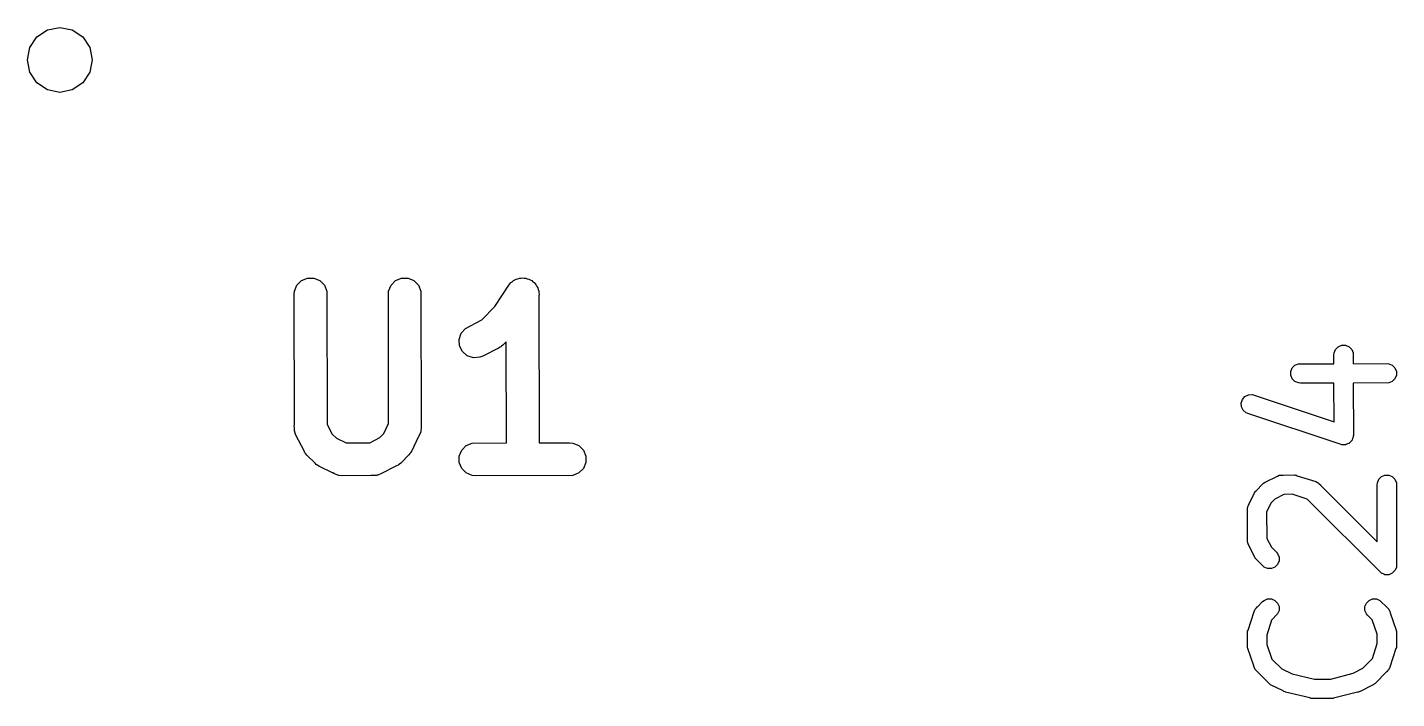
# Model space of a CAD drawing. Extents: x 94 to 206, y -143 to -44.
# Drawn here: x 151.84 to 162.39, y -97.6 to -92.43 of the extents above; entities that cross this region are included whole.
import ezdxf

# ---------------------------------------------------------------- set-up
doc = ezdxf.new("R2010")
doc.units = 0
doc.layers.add('BLACK', color=7, linetype='CONTINUOUS')

msp = doc.modelspace()

# ---------------------------------------------------------------- linework, layer by layer
at = {"layer": 'BLACK', "linetype": 'CONTINUOUS'}
for p, q in [((151.85903, -92.584329), (151.913223, -92.503223)), ((151.913223, -92.503223), (151.994329, -92.44903)), ((151.994329, -92.44903), (152.09, -92.43)), ((152.09, -92.43), (152.185671, -92.44903)), ((152.185671, -92.44903), (152.266777, -92.503223)), ((152.266777, -92.503223), (152.32097, -92.584329)), ((151.84, -92.68), (151.85903, -92.584329)), ((152.32097, -92.584329), (152.34, -92.68)), ((151.85903, -92.775671), (151.84, -92.68)), ((152.34, -92.68), (152.32097, -92.775671)), ((151.913223, -92.856777), (151.85903, -92.775671)), ((152.32097, -92.775671), (152.266777, -92.856777)), ((151.994329, -92.91097), (151.913223, -92.856777)), ((152.09, -92.93), (151.994329, -92.91097)), ((152.185671, -92.91097), (152.09, -92.93)), ((152.266777, -92.856777), (152.185671, -92.91097)), ((153.89782, -94.459542), (153.916783, -94.413761)), ((153.916783, -94.413761), (153.951823, -94.378721)), ((153.951823, -94.378721), (153.997604, -94.359758)), ((153.997604, -94.359758), (154.047156, -94.359758)), ((154.047156, -94.359758), (154.092937, -94.378721)), ((154.092937, -94.378721), (154.127977, -94.413761)), ((154.127977, -94.413761), (154.14694, -94.459542)), ((154.623535, -94.459542), (154.642498, -94.413761)), ((154.642498, -94.413761), (154.677538, -94.378721)), ((154.677538, -94.378721), (154.723319, -94.359758)), ((154.723319, -94.359758), (154.772871, -94.359758)), ((154.772871, -94.359758), (154.818652, -94.378721)), ((154.818652, -94.378721), (154.853692, -94.413761)), ((154.853692, -94.413761), (154.872655, -94.459542)), ((155.442588, -94.577885), (155.549566, -94.413871)), ((155.549566, -94.413871), (155.549623, -94.4138)), ((155.549623, -94.4138), (155.54964, -94.413761)), ((155.54964, -94.413761), (155.549728, -94.413672)), ((155.549728, -94.413672), (155.56534, -94.39461)), ((155.56534, -94.39461), (155.575787, -94.387613)), ((155.575787, -94.387613), (155.58468, -94.378721)), ((155.58468, -94.378721), (155.596177, -94.373958)), ((155.596177, -94.373958), (155.606513, -94.367037)), ((155.606513, -94.367037), (155.61884, -94.364571)), ((155.61884, -94.364571), (155.630461, -94.359758)), ((155.630461, -94.359758), (155.642906, -94.359758)), ((155.642906, -94.359758), (155.655105, -94.357318)), ((155.655105, -94.357318), (155.667438, -94.359758)), ((155.667438, -94.359758), (155.680013, -94.359758)), ((155.680013, -94.359758), (155.69151, -94.36452)), ((155.69151, -94.36452), (155.703715, -94.366935)), ((155.703715, -94.366935), (155.714175, -94.373908)), ((155.714175, -94.373908), (155.725794, -94.378721)), ((155.725794, -94.378721), (155.734592, -94.387519)), ((155.734592, -94.387519), (155.744945, -94.394421)), ((155.744945, -94.394421), (155.751941, -94.404868)), ((155.751941, -94.404868), (155.760834, -94.413761)), ((155.760834, -94.413761), (155.765596, -94.425258)), ((153.89538, -94.484318), (153.89782, -94.459542)), ((153.897716, -95.492511), (153.89538, -94.484318)), ((154.14694, -94.459542), (154.149318, -95.485795)), ((154.621095, -94.484318), (154.623535, -94.459542)), ((154.623399, -95.478697), (154.621095, -94.484318)), ((154.872655, -94.459542), (154.875095, -95.512413)), ((155.765596, -94.425258), (155.772518, -94.435594)), ((155.772518, -94.435594), (155.774983, -94.447921)), ((155.774983, -94.447921), (155.779797, -94.459542)), ((155.779797, -94.459542), (155.77982, -94.472105)), ((155.77982, -94.472105), (155.782237, -94.484186)), ((155.782237, -94.484186), (155.779866, -94.49617)), ((155.779866, -94.49617), (155.781999, -95.628085)), ((155.342706, -94.680287), (155.442588, -94.577885)), ((155.214515, -94.746845), (155.342706, -94.680287)), ((155.166377, -94.831291), (155.182048, -94.78428)), ((155.16989, -94.880719), (155.166377, -94.831291)), ((155.182048, -94.78428), (155.214515, -94.746845)), ((155.19205, -94.92504), (155.16989, -94.880719)), ((155.229485, -94.957507), (155.19205, -94.92504)), ((155.469864, -94.898105), (155.349176, -94.960767)), ((155.483891, -94.892295), (155.469864, -94.898105)), ((155.488774, -94.888287), (155.483891, -94.892295)), ((155.491198, -94.887029), (155.488774, -94.888287)), ((155.493396, -94.884493), (155.491198, -94.887029)), ((155.503136, -94.876501), (155.493396, -94.884493)), ((155.528926, -94.850059), (155.503136, -94.876501)), ((155.530393, -95.628903), (155.528926, -94.850059)), ((161.906485, -94.950476), (161.907926, -94.935844)), ((161.907926, -94.935844), (161.919125, -94.908808)), ((161.919125, -94.908808), (161.939817, -94.888116)), ((161.939817, -94.888116), (161.966853, -94.876917)), ((161.966853, -94.876917), (161.996117, -94.876917)), ((161.996117, -94.876917), (162.023153, -94.888116)), ((162.023153, -94.888116), (162.043845, -94.908808)), ((162.043845, -94.908808), (162.055044, -94.935844)), ((162.055044, -94.935844), (162.055232, -95.018882)), ((155.276496, -94.973178), (155.229485, -94.957507)), ((155.325924, -94.969665), (155.276496, -94.973178)), ((155.349176, -94.960767), (155.325924, -94.969665)), ((161.574593, -95.078701), (161.585792, -95.051665)), ((161.585792, -95.051665), (161.606484, -95.030973)), ((161.606484, -95.030973), (161.63352, -95.019774)), ((161.63352, -95.019774), (161.906641, -95.019196)), ((161.906641, -95.019196), (161.906485, -94.950476)), ((162.055232, -95.018882), (162.314819, -95.018333)), ((162.314819, -95.018333), (162.329451, -95.019774)), ((162.329451, -95.019774), (162.356487, -95.030973)), ((162.356487, -95.030973), (162.377179, -95.051665)), ((162.377179, -95.051665), (162.388378, -95.078701)), ((161.574593, -95.107965), (161.574593, -95.078701)), ((161.585792, -95.135001), (161.574593, -95.107965)), ((161.606484, -95.155693), (161.585792, -95.135001)), ((161.63352, -95.166892), (161.606484, -95.155693)), ((162.356487, -95.155693), (162.329451, -95.166892)), ((162.377179, -95.135001), (162.356487, -95.155693)), ((162.388378, -95.107965), (162.377179, -95.135001)), ((162.388378, -95.078701), (162.388378, -95.107965)), ((161.221217, -95.272178), (161.24739, -95.259092)), ((161.24739, -95.259092), (161.27658, -95.257017)), ((161.27658, -95.257017), (161.907657, -95.46606)), ((161.648152, -95.168333), (161.63352, -95.166892)), ((161.906979, -95.167785), (161.648152, -95.168333)), ((161.907657, -95.46606), (161.906979, -95.167785)), ((162.329451, -95.166892), (162.05557, -95.167471)), ((162.05557, -95.167471), (162.056485, -95.569523)), ((161.192789, -95.322048), (161.202043, -95.294285)), ((161.194864, -95.351238), (161.192789, -95.322048)), ((161.20795, -95.377411), (161.194864, -95.351238)), ((161.202043, -95.294285), (161.221217, -95.272178)), ((161.230057, -95.396585), (161.20795, -95.377411)), ((161.243483, -95.402579), (161.230057, -95.396585)), ((161.956158, -95.638652), (161.243483, -95.402579)), ((153.896377, -95.49653), (153.897716, -95.492511)), ((153.897771, -95.516146), (153.896377, -95.49653)), ((153.89782, -95.537189), (153.897771, -95.516146)), ((153.899566, -95.541405), (153.89782, -95.537189)), ((153.89989, -95.545958), (153.899566, -95.541405)), ((153.908788, -95.56921), (153.89989, -95.545958)), ((153.971449, -95.689894), (153.908788, -95.56921)), ((154.149318, -95.485795), (154.188578, -95.561409)), ((154.188578, -95.561409), (154.221315, -95.59273)), ((154.555188, -95.588119), (154.586506, -95.555384)), ((154.586506, -95.555384), (154.623399, -95.478697)), ((154.859346, -95.569318), (154.853692, -95.58297)), ((154.870585, -95.545958), (154.859346, -95.569318)), ((154.870908, -95.541405), (154.870585, -95.545958)), ((154.872655, -95.537189), (154.870908, -95.541405)), ((154.875095, -95.512413), (154.872655, -95.537189)), ((162.05542, -95.580328), (162.055044, -95.584155)), ((162.055896, -95.578903), (162.05542, -95.580328)), ((162.056485, -95.569523), (162.055755, -95.576928)), ((162.055755, -95.576928), (162.055896, -95.578903)), ((154.221315, -95.59273), (154.297185, -95.62923)), ((154.297185, -95.62923), (154.479216, -95.627564)), ((154.479216, -95.627564), (154.555188, -95.588119)), ((154.851932, -95.584729), (154.801211, -95.690161)), ((154.853692, -95.58297), (154.851932, -95.584729)), ((155.16782, -95.729542), (155.186783, -95.683761)), ((155.186783, -95.683761), (155.221823, -95.648721)), ((155.221823, -95.648721), (155.267604, -95.629758)), ((155.267604, -95.629758), (155.530393, -95.628903)), ((155.781999, -95.628085), (156.018095, -95.627318)), ((156.018095, -95.627318), (156.042871, -95.629758)), ((156.042871, -95.629758), (156.088652, -95.648721)), ((156.088652, -95.648721), (156.123692, -95.683761)), ((156.123692, -95.683761), (156.142655, -95.729542)), ((161.966853, -95.643082), (161.956158, -95.638652)), ((161.969532, -95.643082), (161.966853, -95.643082)), ((161.972104, -95.643934), (161.969532, -95.643082)), ((161.984089, -95.643082), (161.972104, -95.643934)), ((161.996117, -95.643082), (161.984089, -95.643082)), ((161.998608, -95.642049), (161.996117, -95.643082)), ((162.001294, -95.641859), (161.998608, -95.642049)), ((162.012041, -95.636485), (162.001294, -95.641859)), ((162.023153, -95.631883), (162.012041, -95.636485)), ((162.025058, -95.629977), (162.023153, -95.631883)), ((162.027468, -95.628773), (162.025058, -95.629977)), ((162.035342, -95.619693), (162.027468, -95.628773)), ((162.043845, -95.611191), (162.035342, -95.619693)), ((162.044876, -95.6087), (162.043845, -95.611191)), ((162.046642, -95.606665), (162.044876, -95.6087)), ((162.050442, -95.595264), (162.046642, -95.606665)), ((162.055044, -95.584155), (162.050442, -95.595264)), ((153.97726, -95.703922), (153.971449, -95.689894)), ((153.98127, -95.708808), (153.97726, -95.703922)), ((153.982528, -95.711231), (153.98127, -95.708808)), ((153.985061, -95.713428), (153.982528, -95.711231)), ((153.993054, -95.723167), (153.985061, -95.713428)), ((154.056683, -95.784043), (153.993054, -95.723167)), ((154.065468, -95.794172), (154.056683, -95.784043)), ((154.707204, -95.791638), (154.705007, -95.794172)), ((154.716945, -95.783645), (154.707204, -95.791638)), ((154.777818, -95.720016), (154.716945, -95.783645)), ((154.787949, -95.71123), (154.777818, -95.720016)), ((154.791266, -95.705959), (154.787949, -95.71123)), ((154.793215, -95.703923), (154.791266, -95.705959)), ((154.794497, -95.700826), (154.793215, -95.703923)), ((154.801211, -95.690161), (154.794497, -95.700826)), ((155.16782, -95.779094), (155.16782, -95.729542)), ((155.186783, -95.824875), (155.16782, -95.779094)), ((156.142655, -95.779094), (156.123692, -95.824875)), ((156.142655, -95.729542), (156.142655, -95.779094)), ((154.070735, -95.797487), (154.065468, -95.794172)), ((154.072774, -95.799438), (154.070735, -95.797487)), ((154.075874, -95.800722), (154.072774, -95.799438)), ((154.086537, -95.807434), (154.075874, -95.800722)), ((154.191968, -95.858155), (154.086537, -95.807434)), ((154.193728, -95.859915), (154.191968, -95.858155)), ((154.207379, -95.865569), (154.193728, -95.859915)), ((154.23074, -95.876808), (154.207379, -95.865569)), ((154.235292, -95.877131), (154.23074, -95.876808)), ((154.239509, -95.878878), (154.235292, -95.877131)), ((154.264285, -95.881318), (154.239509, -95.878878)), ((154.487178, -95.879278), (154.264285, -95.881318)), ((154.490306, -95.880321), (154.487178, -95.879278)), ((154.507601, -95.879091), (154.490306, -95.880321)), ((154.530966, -95.878878), (154.507601, -95.879091)), ((154.535182, -95.877131), (154.530966, -95.878878)), ((154.539735, -95.876808), (154.535182, -95.877131)), ((154.562986, -95.86791), (154.539735, -95.876808)), ((154.683675, -95.805247), (154.562986, -95.86791)), ((154.6977, -95.799438), (154.683675, -95.805247)), ((154.702584, -95.79543), (154.6977, -95.799438)), ((154.705007, -95.794172), (154.702584, -95.79543)), ((155.221823, -95.859915), (155.186783, -95.824875)), ((155.267604, -95.878878), (155.221823, -95.859915)), ((155.29238, -95.881318), (155.267604, -95.878878)), ((156.042871, -95.878878), (155.29238, -95.881318)), ((156.088652, -95.859915), (156.042871, -95.878878)), ((156.123692, -95.824875), (156.088652, -95.859915)), ((161.377199, -95.932085), (161.471754, -95.883394)), ((161.471754, -95.883394), (161.485485, -95.878139)), ((161.485485, -95.878139), (161.488174, -95.877947)), ((161.488174, -95.877947), (161.490663, -95.876917)), ((161.490663, -95.876917), (161.505404, -95.876723)), ((161.505404, -95.876723), (161.514675, -95.876065)), ((161.514675, -95.876065), (161.516225, -95.876581)), ((161.516225, -95.876581), (161.600533, -95.875476)), ((161.600533, -95.875476), (161.607938, -95.876205)), ((161.607938, -95.876205), (161.609913, -95.876065)), ((161.609913, -95.876065), (161.611399, -95.876546)), ((161.611399, -95.876546), (161.615165, -95.876917)), ((161.615165, -95.876917), (161.624528, -95.880795)), ((161.624528, -95.880795), (161.767107, -95.926944)), ((162.252459, -95.908808), (162.273151, -95.888116)), ((162.273151, -95.888116), (162.300187, -95.876917)), ((162.300187, -95.876917), (162.329451, -95.876917)), ((162.329451, -95.876917), (162.356487, -95.888116)), ((162.356487, -95.888116), (162.377179, -95.908808)), ((161.300078, -96.004046), (161.301208, -96.002875)), ((161.301208, -96.002875), (161.303188, -95.99973)), ((161.303188, -95.99973), (161.309682, -95.994097)), ((161.309682, -95.994097), (161.357024, -95.945062)), ((161.357024, -95.945062), (161.362773, -95.940343)), ((161.362773, -95.940343), (161.364073, -95.938845)), ((161.364073, -95.938845), (161.365486, -95.938117)), ((161.365486, -95.938117), (161.368389, -95.935735)), ((161.368389, -95.935735), (161.377199, -95.932085)), ((161.767107, -95.926944), (161.780532, -95.932938)), ((161.780532, -95.932938), (161.782567, -95.934703)), ((161.782567, -95.934703), (161.785058, -95.935735)), ((161.785058, -95.935735), (161.793794, -95.94444)), ((161.793794, -95.94444), (161.802639, -95.952112)), ((161.802639, -95.952112), (161.803777, -95.954389)), ((161.803777, -95.954389), (162.240818, -96.3899)), ((162.239819, -95.950476), (162.24126, -95.935844)), ((162.240818, -96.3899), (162.239819, -95.950476)), ((162.24126, -95.935844), (162.252459, -95.908808)), ((162.377179, -95.908808), (162.388378, -95.935844)), ((162.388378, -95.935844), (162.389819, -96.569523)), ((161.242482, -96.121143), (161.248786, -96.108149)), ((161.248786, -96.108149), (161.252459, -96.099284)), ((161.252459, -96.099284), (161.253681, -96.098061)), ((161.253681, -96.098061), (161.295356, -96.012173)), ((161.295356, -96.012173), (161.29932, -96.005873)), ((161.29932, -96.005873), (161.300078, -96.004046)), ((161.421871, -96.092117), (161.388574, -96.160739)), ((161.452115, -96.06079), (161.421871, -96.092117)), ((161.521096, -96.025268), (161.452115, -96.06079)), ((161.585459, -96.024424), (161.521096, -96.025268)), ((161.70113, -96.061864), (161.585459, -96.024424)), ((162.273151, -96.631884), (161.70113, -96.061864)), ((161.239819, -96.140952), (161.24126, -96.12632)), ((161.241111, -96.367556), (161.239819, -96.140952)), ((161.24126, -96.12632), (161.242291, -96.12383)), ((161.242291, -96.12383), (161.242482, -96.121143)), ((161.388574, -96.160739), (161.38973, -96.363475)), ((161.240408, -96.369666), (161.241111, -96.367556)), ((161.241185, -96.380608), (161.240408, -96.369666)), ((161.24126, -96.393679), (161.241185, -96.380608)), ((161.242291, -96.396168), (161.24126, -96.393679)), ((161.242482, -96.398856), (161.242291, -96.396168)), ((161.247737, -96.412588), (161.242482, -96.398856)), ((161.296429, -96.507144), (161.247737, -96.412588)), ((161.38973, -96.363475), (161.425133, -96.432226)), ((161.300078, -96.515953), (161.296429, -96.507144)), ((161.30246, -96.518855), (161.300078, -96.515953)), ((161.303188, -96.520269), (161.30246, -96.518855)), ((161.304686, -96.521568), (161.303188, -96.520269)), ((161.309405, -96.527318), (161.304686, -96.521568)), ((161.368389, -96.584264), (161.309405, -96.527318)), ((161.425133, -96.432226), (161.46309, -96.468871)), ((161.46309, -96.468871), (161.472417, -96.480236)), ((161.472417, -96.480236), (161.483616, -96.507272)), ((161.483616, -96.507272), (161.483616, -96.536535)), ((161.395425, -96.595463), (161.368389, -96.584264)), ((161.424688, -96.595463), (161.395425, -96.595463)), ((161.451724, -96.584264), (161.424688, -96.595463)), ((161.472417, -96.563571), (161.451724, -96.584264)), ((161.483616, -96.536535), (161.472417, -96.563571)), ((162.292268, -96.639802), (162.273151, -96.631884)), ((162.356487, -96.631883), (162.329451, -96.643082)), ((162.37718, -96.611191), (162.356487, -96.631883)), ((162.385098, -96.592073), (162.37718, -96.611191)), ((162.388378, -96.584155), (162.385098, -96.592073)), ((162.389819, -96.569523), (162.388378, -96.584155)), ((162.300187, -96.643082), (162.292268, -96.639802)), ((162.300188, -96.643082), (162.300187, -96.643082)), ((162.329451, -96.643082), (162.300188, -96.643082)), ((161.357024, -96.849824), (161.368389, -96.840497)), ((161.368389, -96.840497), (161.395425, -96.829298)), ((161.395425, -96.829298), (161.424688, -96.829298)), ((161.424688, -96.829298), (161.451724, -96.840497)), ((161.451724, -96.840497), (161.472417, -96.86119)), ((162.157219, -96.86119), (162.177912, -96.840497)), ((162.177912, -96.840497), (162.204948, -96.829298)), ((162.204948, -96.829298), (162.234211, -96.829298)), ((162.234211, -96.829298), (162.261247, -96.840496)), ((162.261247, -96.840496), (162.320232, -96.897442)), ((161.245138, -97.069337), (161.291287, -96.926759)), ((161.291287, -96.926759), (161.297281, -96.913334)), ((161.297281, -96.913334), (161.299046, -96.911298)), ((161.299046, -96.911298), (161.300078, -96.908808)), ((161.300078, -96.908808), (161.311181, -96.897306)), ((161.311181, -96.897306), (161.316455, -96.891227)), ((161.316455, -96.891227), (161.317608, -96.89065)), ((161.317608, -96.89065), (161.357024, -96.849824)), ((161.472417, -96.944525), (161.426376, -96.992213)), ((161.472417, -96.86119), (161.483616, -96.888226)), ((161.483616, -96.917489), (161.472417, -96.944525)), ((161.483616, -96.888226), (161.483616, -96.917489)), ((162.146021, -96.888226), (162.157219, -96.86119)), ((162.146021, -96.917489), (162.146021, -96.888226)), ((162.15722, -96.944525), (162.146021, -96.917489)), ((162.166548, -96.955891), (162.15722, -96.944525)), ((162.320232, -96.897442), (162.32956, -96.908808)), ((162.32956, -96.908808), (162.33059, -96.911296)), ((162.33059, -96.911296), (162.332357, -96.913333)), ((162.332357, -96.913333), (162.336804, -96.926296)), ((162.336804, -96.926296), (162.340759, -96.935844)), ((162.340759, -96.935844), (162.340759, -96.937824)), ((162.340759, -96.937824), (162.38597, -97.069615)), ((161.426376, -96.992213), (161.388767, -97.108406)), ((162.20127, -96.989412), (162.166548, -96.955891)), ((162.239934, -97.102118), (162.20127, -96.989412)), ((161.239819, -97.093333), (161.240548, -97.085927)), ((161.241069, -97.18865), (161.239819, -97.093333)), ((161.240408, -97.083953), (161.240889, -97.082466)), ((161.240548, -97.085927), (161.240408, -97.083953)), ((161.240889, -97.082466), (161.24126, -97.078701)), ((161.24126, -97.078701), (161.245138, -97.069337)), ((161.388767, -97.108406), (161.389703, -97.179784)), ((162.24087, -97.173497), (162.239934, -97.102118)), ((162.38597, -97.069615), (162.387619, -97.07687)), ((162.387619, -97.07687), (162.388378, -97.078701)), ((162.388378, -97.078701), (162.388398, -97.080297)), ((162.388398, -97.080297), (162.38923, -97.083952)), ((162.38923, -97.083952), (162.388568, -97.093252)), ((162.388568, -97.093252), (162.389819, -97.188571)), ((161.240408, -97.197951), (161.241069, -97.18865)), ((161.241239, -97.201605), (161.240408, -97.197951)), ((161.24126, -97.203203), (161.241239, -97.201605)), ((161.242018, -97.205034), (161.24126, -97.203203)), ((161.243668, -97.212288), (161.242018, -97.205034)), ((161.288879, -97.344078), (161.243668, -97.212288)), ((161.389703, -97.179784), (161.428562, -97.293056)), ((162.203348, -97.289424), (162.24087, -97.173497)), ((162.3845, -97.212563), (162.338351, -97.355145)), ((162.388378, -97.203203), (162.3845, -97.212563)), ((162.388748, -97.199439), (162.388378, -97.203203)), ((162.38923, -97.197952), (162.388748, -97.199439)), ((162.389819, -97.188571), (162.389089, -97.195977)), ((162.389089, -97.195977), (162.38923, -97.197952)), ((161.288879, -97.346059), (161.288879, -97.344078)), ((161.292834, -97.355608), (161.288879, -97.346059)), ((161.297281, -97.36857), (161.292834, -97.355608)), ((161.299046, -97.370605), (161.297281, -97.36857)), ((161.300078, -97.373096), (161.299046, -97.370605)), ((161.309405, -97.384461), (161.300078, -97.373096)), ((161.428562, -97.293056), (161.504286, -97.367333)), ((161.504286, -97.367333), (161.584096, -97.406058)), ((162.055421, -97.402324), (162.130558, -97.363632)), ((162.130558, -97.363632), (162.203348, -97.289424)), ((162.329561, -97.373096), (162.319813, -97.383033)), ((162.330592, -97.370605), (162.329561, -97.373096)), ((162.332357, -97.368571), (162.330592, -97.370605)), ((162.338351, -97.355145), (162.332357, -97.368571)), ((161.405172, -97.478398), (161.309405, -97.384461)), ((161.411692, -97.485916), (161.405172, -97.478398)), ((161.584096, -97.406058), (161.757219, -97.448084)), ((161.757219, -97.448084), (161.881991, -97.446942)), ((161.881991, -97.446942), (162.055421, -97.402324)), ((162.224994, -97.479699), (162.219244, -97.484417)), ((162.311479, -97.391529), (162.224994, -97.479699)), ((162.313183, -97.390678), (162.311479, -97.391529)), ((162.319813, -97.383033), (162.313183, -97.390678)), ((161.414885, -97.487926), (161.411692, -97.485916)), ((161.416008, -97.489027), (161.414885, -97.487926)), ((161.41784, -97.489785), (161.416008, -97.489027)), ((161.424135, -97.493748), (161.41784, -97.489785)), ((161.515367, -97.538016), (161.424135, -97.493748)), ((161.520878, -97.542099), (161.515367, -97.538016)), ((161.531893, -97.546034), (161.520878, -97.542099)), ((161.533104, -97.546622), (161.531893, -97.546034)), ((161.533644, -97.54666), (161.533104, -97.546622)), ((161.534724, -97.547046), (161.533644, -97.54666)), ((161.721089, -97.592286), (161.534724, -97.547046)), ((162.089135, -97.547147), (161.904437, -97.594665)), ((162.096532, -97.546622), (162.089135, -97.547147)), ((162.107514, -97.542419), (162.096532, -97.546622)), ((162.108759, -97.542099), (162.107514, -97.542419)), ((162.109194, -97.541776), (162.108759, -97.542099)), ((162.110264, -97.541367), (162.109194, -97.541776)), ((162.204816, -97.492676), (162.110264, -97.541367)), ((162.213628, -97.489027), (162.204816, -97.492676)), ((162.216532, -97.486643), (162.213628, -97.489027)), ((162.217945, -97.485916), (162.216532, -97.486643)), ((162.219244, -97.484417), (162.217945, -97.485916)), ((161.728758, -97.595463), (161.721089, -97.592286)), ((161.737872, -97.59636), (161.728758, -97.595463)), ((161.739744, -97.596815), (161.737872, -97.59636)), ((161.740836, -97.596652), (161.739744, -97.596815)), ((161.74339, -97.596904), (161.740836, -97.596652)), ((161.881969, -97.595636), (161.74339, -97.596904)), ((161.889893, -97.596815), (161.881969, -97.595636)), ((161.898917, -97.59548), (161.889893, -97.596815)), ((161.900879, -97.595463), (161.898917, -97.59548)), ((161.9019, -97.59504), (161.900879, -97.595463)), ((161.904437, -97.594665), (161.9019, -97.59504))]:
    msp.add_line(p, q, dxfattribs=at)

doc.saveas('drawing.dxf')
